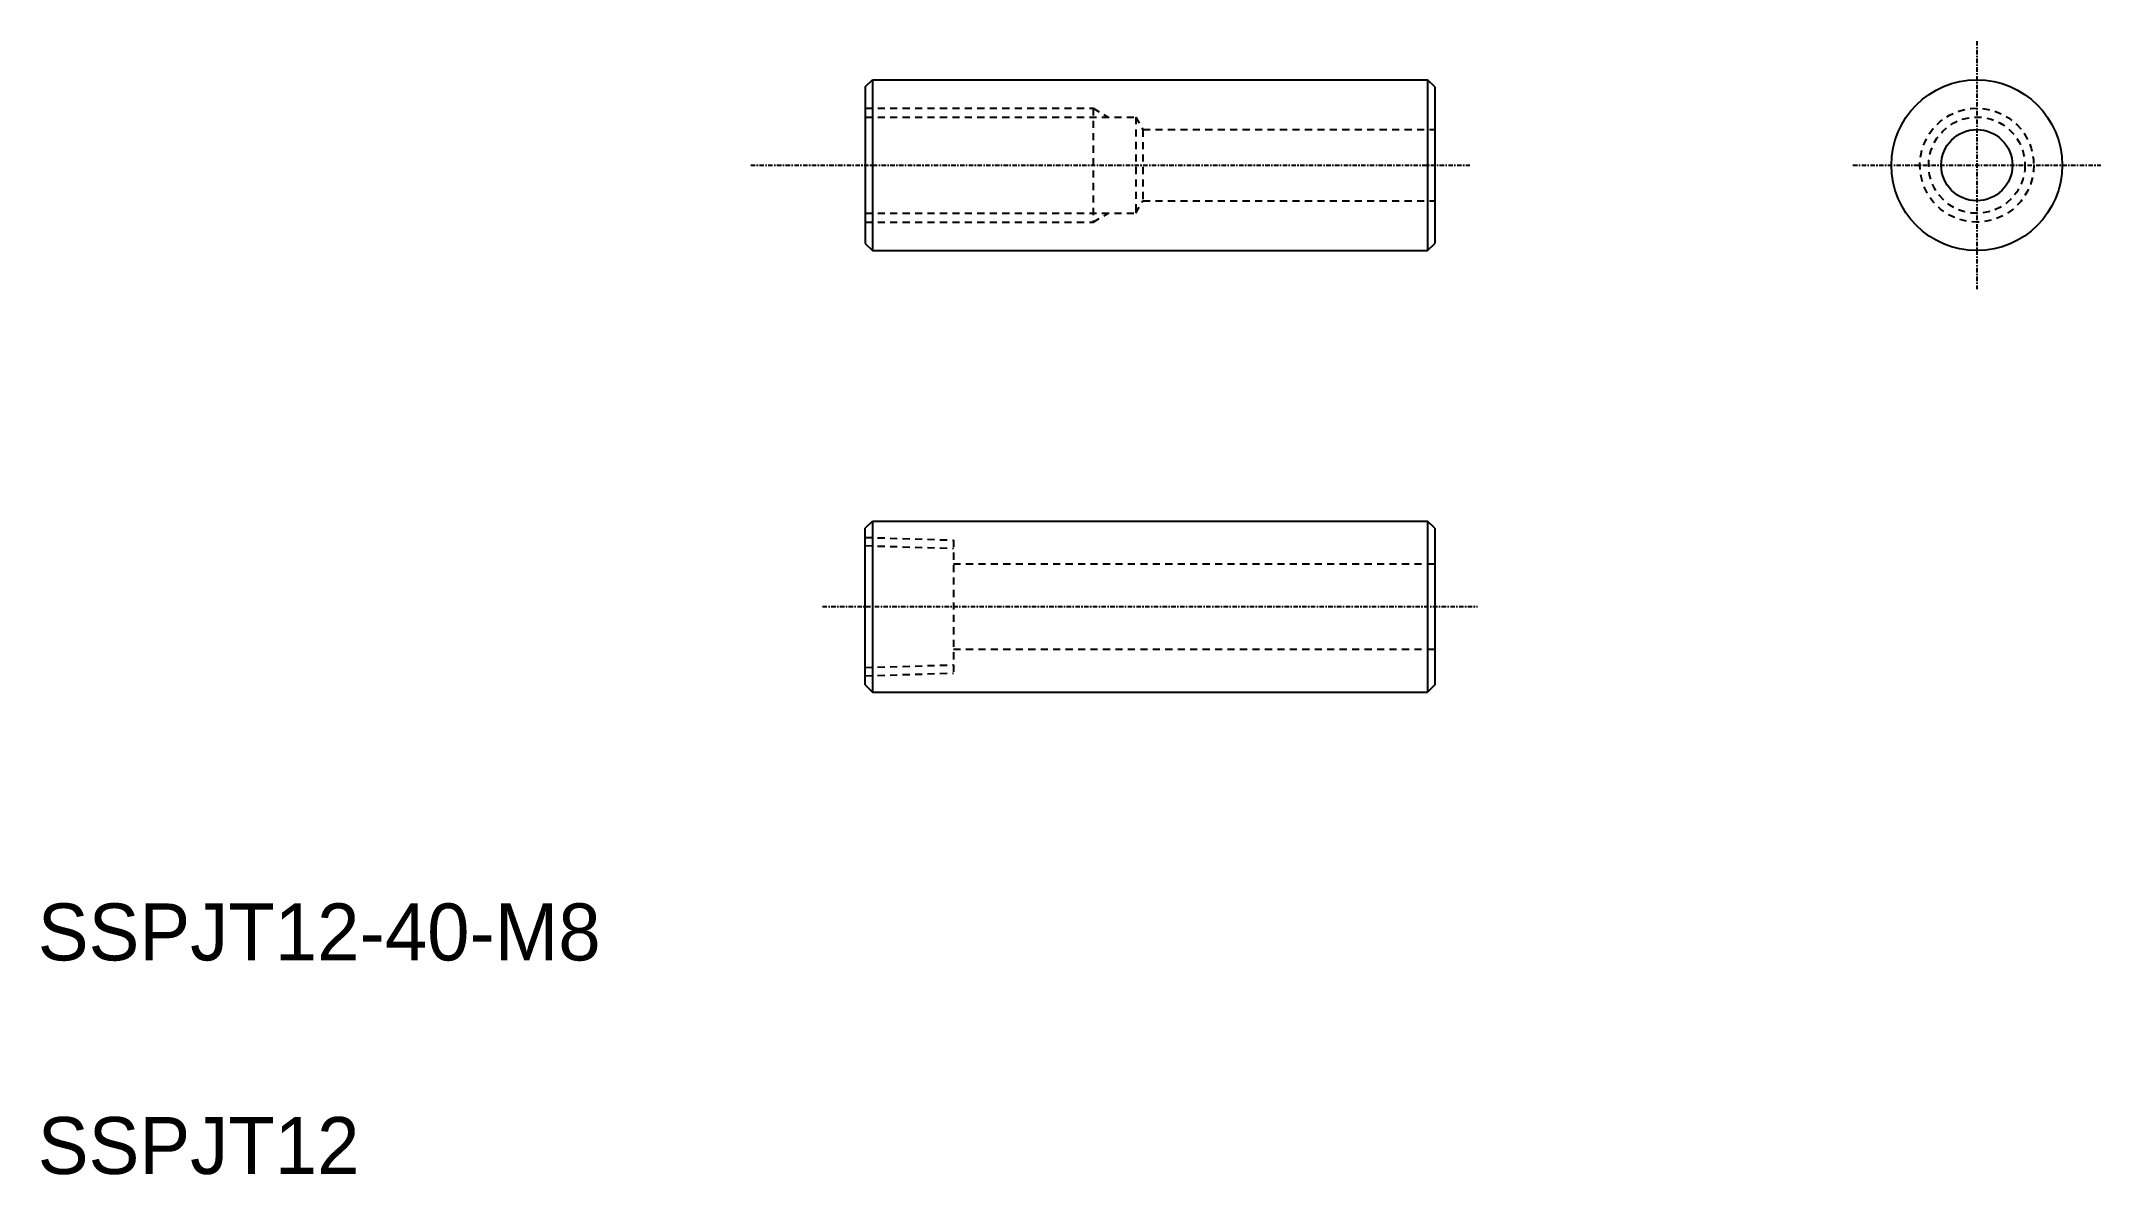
# Model space of a CAD drawing. Extents: x 214 to 359, y 85 to 165.
import ezdxf

# ---------------------------------------------------------------- set-up
doc = ezdxf.new("R2010")
doc.units = 0
doc.header["$LTSCALE"] = 0.25
doc.linetypes.add('CENTER', pattern=[2, 1.25, -0.25, 0.25, -0.25])
doc.linetypes.add('DASHED', pattern=[3.5, 2, -1.5])
doc.layers.get('0').update_dxf_attribs({"linetype": 'CONTINUOUS'})
doc.layers.add('CENTER', color=1, linetype='CENTER')

msp = doc.modelspace()

# ---------------------------------------------------------------- linework, layer by layer
for p, q in [((272.17, 161.88), (272.67, 162.38)), ((272.67, 162.38), (311.67, 162.38)), ((272.67, 162.38), (272.67, 150.38)), ((282.42, 162.38), (282.42, 162.38)), ((292.17, 162.38), (292.17, 162.38)), ((311.67, 162.38), (311.67, 150.38)), ((312.17, 161.88), (311.67, 162.38)), ((272.17, 161.88), (272.17, 150.88)), ((312.17, 161.88), (312.17, 150.88)), ((272.17, 160.38), (272.17, 152.38)), ((272.17, 150.88), (272.67, 150.38)), ((311.67, 150.38), (312.17, 150.88)), ((272.67, 150.38), (311.67, 150.38)), ((272.17, 130.88), (272.67, 131.38)), ((272.17, 119.88), (272.17, 130.88)), ((272.67, 131.38), (311.67, 131.38)), ((272.67, 131.38), (272.67, 119.38)), ((311.67, 131.38), (311.67, 119.38)), ((312.17, 130.88), (311.67, 131.38)), ((312.17, 130.88), (312.17, 119.88)), ((272.17, 119.88), (272.67, 119.38)), ((272.67, 119.38), (311.67, 119.38)), ((312.17, 119.88), (311.67, 119.38))]:
    msp.add_line(p, q)
at = {"color": 3, "linetype": 'DASHED'}
for p, q in [((272.17, 160.38), (288.17, 160.38)), ((272.17, 159.76), (291.17, 159.76)), ((288.17, 160.38), (288.17, 152.38)), ((288.17, 160.38), (289.26, 159.76)), ((291.17, 159.76), (291.17, 153.01)), ((291.17, 159.76), (291.68, 158.88)), ((291.68, 158.88), (312.17, 158.88)), ((291.68, 158.88), (291.68, 153.88)), ((291.17, 153.01), (291.68, 153.88)), ((291.68, 153.88), (312.17, 153.88)), ((272.17, 153.01), (291.17, 153.01)), ((272.17, 152.38), (288.17, 152.38)), ((288.17, 152.38), (289.26, 153.01)), ((272.17, 130.24), (278.37, 130.05)), ((272.17, 129.66), (278.37, 129.47)), ((278.37, 130.05), (278.37, 120.71)), ((278.37, 128.38), (312.17, 128.38)), ((278.37, 122.38), (312.17, 122.38)), ((272.17, 121.1), (278.37, 121.29)), ((272.17, 120.52), (278.37, 120.71))]:
    msp.add_line(p, q, dxfattribs=at)
for radius in [6, 2.5]:
    msp.add_circle((350.25, 156.38), radius)
for radius in [4, 3.38]:
    msp.add_circle((350.25, 156.38), radius, dxfattribs=at)
at = {"layer": 'CENTER', "color": 1, "linetype": 'CENTER'}
for p, q in [((350.25, 165.09), (350.25, 147.67)), ((264.13, 156.38), (314.65, 156.38)), ((341.55, 156.38), (358.96, 156.38)), ((269.17, 125.38), (315.17, 125.38))]:
    msp.add_line(p, q, dxfattribs=at)

# ---------------------------------------------------------------- texts
for s, p in [('SSPJT12-40-M8', (214.05, 100.53)), ('SSPJT12', (214.05, 85.53))]:
    msp.add_text(s, height=4).set_placement(p)

doc.saveas('drawing.dxf')
